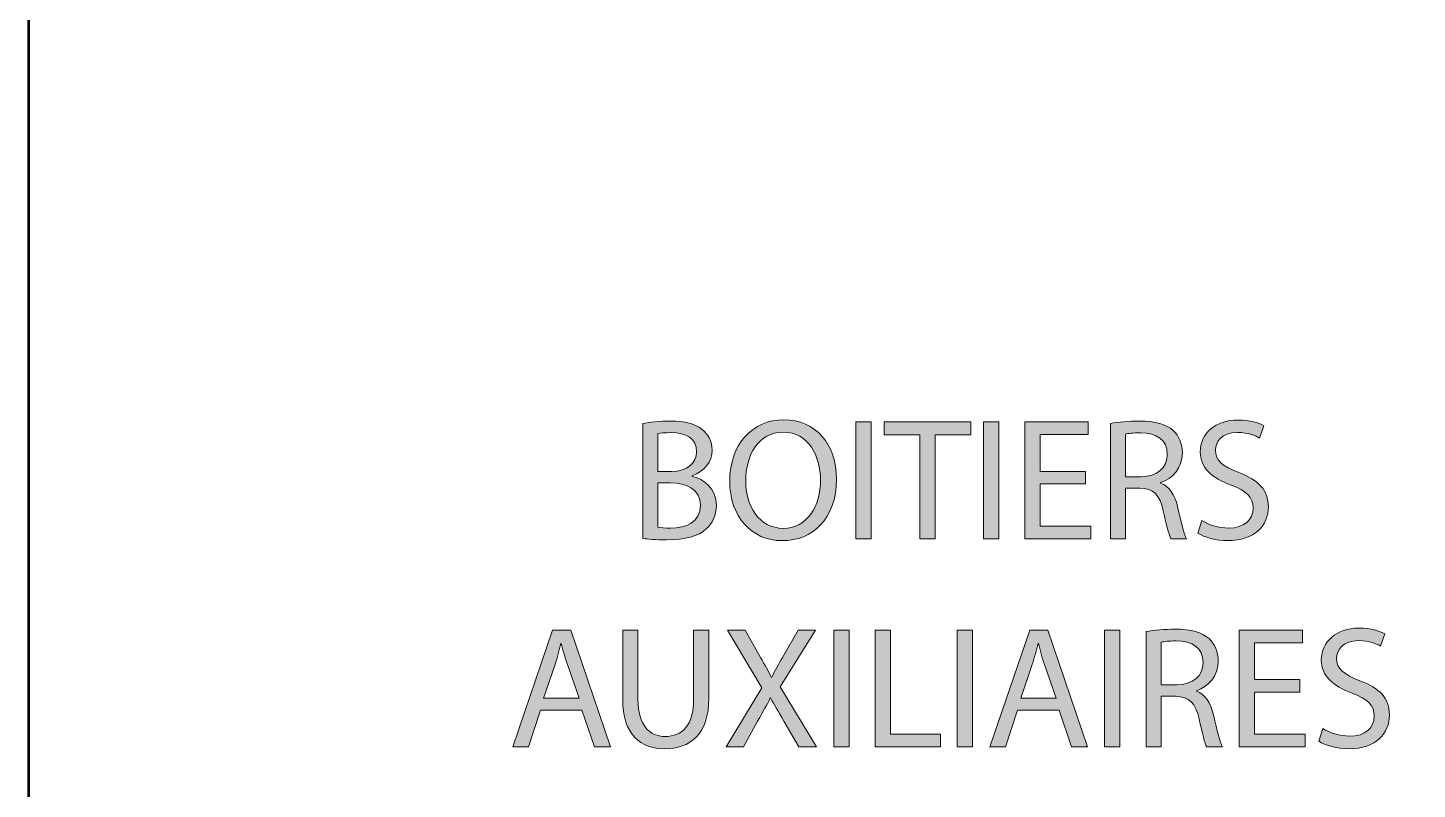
# Model space of a CAD drawing. Header units: inches. Extents: x 1 to 361, y -269 to -1.
# Drawn here: x 116 to 140.03, y -228.33 to -215.16 of the extents above; entities that cross this region are included whole.
import ezdxf

# ---------------------------------------------------------------- set-up
doc = ezdxf.new("R2010")
doc.units = ezdxf.units.IN
doc.header["$MEASUREMENT"] = 0
doc.linetypes.add('AI-Linetype-6', pattern=[8.427201, 4.213601, -4.213601])
doc.layers.add('Layer 1', color=7, linetype='Continuous')

# ---------------------------------------------------------------- blocks, each defined once
blk = doc.blocks.new('block 19')
at = {"layer": 'Layer 1', "color": 7, "linetype": 'AI-Linetype-6', "lineweight": 9}
blk.add_lwpolyline([(116, -252.67), (116, -145.223)], dxfattribs=at)
blk = doc.blocks.new('block 18')
at = {"layer": 'Layer 1'}
blk.add_blockref('block 19', (0, 0), dxfattribs=at)
blk = doc.blocks.new('block 54')
at = {"layer": 'Layer 1'}
h = blk.add_hatch(color=7, dxfattribs=at)
h.dxf.hatch_style = 2
edge = h.paths.add_edge_path()
edge.add_spline(control_points=[(126.637, -222.008), (126.751, -221.982), (126.934, -221.964), (127.114, -221.964), (127.375, -221.964), (127.543, -222.008), (127.665, -222.11), (127.77, -222.188), (127.836, -222.308), (127.836, -222.467), (127.836, -222.665), (127.705, -222.836), (127.495, -222.911), (127.495, -222.911), (127.495, -222.92), (127.495, -222.92), (127.686, -222.965), (127.911, -223.124), (127.911, -223.424), (127.911, -223.597), (127.842, -223.732), (127.737, -223.828), (127.599, -223.957), (127.372, -224.017), (127.042, -224.017), (126.862, -224.017), (126.724, -224.005), (126.637, -223.994), (126.637, -223.994), (126.637, -222.008), (126.637, -222.008)], knot_values=[0, 0, 0, 0, 1, 1, 1, 2, 2, 2, 3, 3, 3, 4, 4, 4, 5, 5, 5, 6, 6, 6, 7, 7, 7, 8, 8, 8, 9, 9, 9, 10, 10, 10, 10], degree=3, periodic=1)
edge = h.paths.add_edge_path()
edge.add_spline(control_points=[(126.898, -222.836), (126.898, -222.836), (127.135, -222.836), (127.135, -222.836), (127.408, -222.836), (127.569, -222.689), (127.569, -222.494), (127.569, -222.26), (127.393, -222.164), (127.129, -222.164), (127.009, -222.164), (126.94, -222.173), (126.898, -222.182), (126.898, -222.182), (126.898, -222.836), (126.898, -222.836)], knot_values=[0, 0, 0, 0, 1, 1, 1, 2, 2, 2, 3, 3, 3, 4, 4, 4, 5, 5, 5, 5], degree=3, periodic=1)
edge = h.paths.add_edge_path()
edge.add_spline(control_points=[(126.898, -223.801), (126.952, -223.81), (127.024, -223.814), (127.117, -223.814), (127.387, -223.814), (127.635, -223.715), (127.635, -223.421), (127.635, -223.148), (127.399, -223.031), (127.114, -223.031), (127.114, -223.031), (126.898, -223.031), (126.898, -223.031), (126.898, -223.031), (126.898, -223.801), (126.898, -223.801)], knot_values=[0, 0, 0, 0, 1, 1, 1, 2, 2, 2, 3, 3, 3, 4, 4, 4, 5, 5, 5, 5], degree=3, periodic=1)
h = blk.add_hatch(color=7, dxfattribs=at)
h.dxf.hatch_style = 2
edge = h.paths.add_edge_path()
edge.add_spline(control_points=[(129.989, -222.968), (129.989, -223.661), (129.567, -224.032), (129.051, -224.032), (128.514, -224.032), (128.142, -223.615), (128.142, -223.004), (128.142, -222.362), (128.538, -221.942), (129.078, -221.942), (129.633, -221.942), (129.989, -222.365), (129.989, -222.968)], knot_values=[0, 0, 0, 0, 1, 1, 1, 2, 2, 2, 3, 3, 3, 4, 4, 4, 4], degree=3, periodic=1)
edge = h.paths.add_edge_path()
edge.add_spline(control_points=[(128.418, -222.998), (128.418, -223.433), (128.652, -223.819), (129.066, -223.819), (129.48, -223.819), (129.713, -223.439), (129.713, -222.98), (129.713, -222.575), (129.504, -222.155), (129.069, -222.155), (128.634, -222.155), (128.418, -222.557), (128.418, -222.998)], knot_values=[0, 0, 0, 0, 1, 1, 1, 2, 2, 2, 3, 3, 3, 4, 4, 4, 4], degree=3, periodic=1)
h = blk.add_hatch(color=7, dxfattribs=at)
h.dxf.hatch_style = 2
h.paths.add_polyline_path([(130.589, -221.978), (130.589, -223.999), (130.325, -223.999), (130.325, -221.978)])
h = blk.add_hatch(color=7, dxfattribs=at)
h.dxf.hatch_style = 2
h.paths.add_polyline_path([(131.429, -222.2), (130.814, -222.2), (130.814, -221.978), (132.31, -221.978), (132.31, -222.2), (131.693, -222.2), (131.693, -223.999), (131.429, -223.999)])
h = blk.add_hatch(color=7, dxfattribs=at)
h.dxf.hatch_style = 2
h.paths.add_polyline_path([(132.796, -221.978), (132.796, -223.999), (132.532, -223.999), (132.532, -221.978)])
h = blk.add_hatch(color=7, dxfattribs=at)
h.dxf.hatch_style = 2
h.paths.add_polyline_path([(134.295, -223.052), (133.513, -223.052), (133.513, -223.781), (134.388, -223.781), (134.388, -223.999), (133.249, -223.999), (133.249, -221.978), (134.343, -221.978), (134.343, -222.197), (133.513, -222.197), (133.513, -222.836), (134.295, -222.836)])
h = blk.add_hatch(color=7, dxfattribs=at)
h.dxf.hatch_style = 2
edge = h.paths.add_edge_path()
edge.add_spline(control_points=[(134.727, -222.006), (134.859, -221.982), (135.051, -221.964), (135.228, -221.964), (135.507, -221.964), (135.69, -222.017), (135.813, -222.128), (135.911, -222.219), (135.971, -222.356), (135.971, -222.515), (135.971, -222.779), (135.804, -222.956), (135.594, -223.028), (135.594, -223.028), (135.594, -223.037), (135.594, -223.037), (135.747, -223.091), (135.84, -223.235), (135.887, -223.444), (135.953, -223.726), (136.002, -223.921), (136.043, -223.999), (136.043, -223.999), (135.774, -223.999), (135.774, -223.999), (135.741, -223.939), (135.696, -223.768), (135.642, -223.517), (135.582, -223.238), (135.471, -223.133), (135.234, -223.124), (135.234, -223.124), (134.988, -223.124), (134.988, -223.124), (134.988, -223.124), (134.988, -223.999), (134.988, -223.999), (134.988, -223.999), (134.727, -223.999), (134.727, -223.999), (134.727, -223.999), (134.727, -222.006), (134.727, -222.006)], knot_values=[0, 0, 0, 0, 1, 1, 1, 2, 2, 2, 3, 3, 3, 4, 4, 4, 5, 5, 5, 6, 6, 6, 7, 7, 7, 8, 8, 8, 9, 9, 9, 10, 10, 10, 11, 11, 11, 12, 12, 12, 13, 13, 13, 14, 14, 14, 14], degree=3, periodic=1)
edge = h.paths.add_edge_path()
edge.add_spline(control_points=[(134.988, -222.926), (134.988, -222.926), (135.255, -222.926), (135.255, -222.926), (135.534, -222.926), (135.711, -222.773), (135.711, -222.542), (135.711, -222.281), (135.522, -222.168), (135.246, -222.168), (135.12, -222.168), (135.033, -222.177), (134.988, -222.188), (134.988, -222.188), (134.988, -222.926), (134.988, -222.926)], knot_values=[0, 0, 0, 0, 1, 1, 1, 2, 2, 2, 3, 3, 3, 4, 4, 4, 5, 5, 5, 5], degree=3, periodic=1)
h = blk.add_hatch(color=7, dxfattribs=at)
h.dxf.hatch_style = 2
edge = h.paths.add_edge_path()
edge.add_spline(control_points=[(136.307, -223.681), (136.424, -223.757), (136.592, -223.814), (136.772, -223.814), (137.039, -223.814), (137.195, -223.672), (137.195, -223.469), (137.195, -223.282), (137.087, -223.172), (136.814, -223.07), (136.484, -222.95), (136.28, -222.776), (136.28, -222.494), (136.28, -222.179), (136.541, -221.946), (136.934, -221.946), (137.138, -221.946), (137.291, -221.993), (137.378, -222.044), (137.378, -222.044), (137.306, -222.257), (137.306, -222.257), (137.243, -222.219), (137.108, -222.161), (136.925, -222.161), (136.649, -222.161), (136.544, -222.326), (136.544, -222.464), (136.544, -222.653), (136.667, -222.746), (136.946, -222.854), (137.288, -222.986), (137.459, -223.151), (137.459, -223.448), (137.459, -223.759), (137.231, -224.032), (136.754, -224.032), (136.559, -224.032), (136.346, -223.972), (136.238, -223.901), (136.238, -223.901), (136.307, -223.681), (136.307, -223.681)], knot_values=[0, 0, 0, 0, 1, 1, 1, 2, 2, 2, 3, 3, 3, 4, 4, 4, 5, 5, 5, 6, 6, 6, 7, 7, 7, 8, 8, 8, 9, 9, 9, 10, 10, 10, 11, 11, 11, 12, 12, 12, 13, 13, 13, 14, 14, 14, 14], degree=3, periodic=1)
h = blk.add_hatch(color=7, dxfattribs=at)
h.dxf.hatch_style = 2
h.paths.add_polyline_path([(124.869, -226.962), (124.66, -227.598), (124.39, -227.598), (125.079, -225.577), (125.391, -225.577), (126.081, -227.598), (125.802, -227.598), (125.586, -226.962)])
edge = h.paths.add_edge_path()
edge.add_spline(control_points=[(125.535, -226.758), (125.535, -226.758), (125.334, -226.176), (125.334, -226.176), (125.289, -226.045), (125.259, -225.925), (125.229, -225.808), (125.229, -225.808), (125.223, -225.808), (125.223, -225.808), (125.193, -225.925), (125.163, -226.05), (125.121, -226.174), (125.121, -226.174), (124.923, -226.758), (124.923, -226.758), (124.923, -226.758), (125.535, -226.758), (125.535, -226.758)], knot_values=[0, 0, 0, 0, 1, 1, 1, 2, 2, 2, 3, 3, 3, 4, 4, 4, 5, 5, 5, 6, 6, 6, 6], degree=3, periodic=1)
h = blk.add_hatch(color=7, dxfattribs=at)
h.dxf.hatch_style = 2
edge = h.paths.add_edge_path()
edge.add_spline(control_points=[(126.555, -225.577), (126.555, -225.577), (126.555, -226.777), (126.555, -226.777), (126.555, -227.226), (126.756, -227.418), (127.025, -227.418), (127.322, -227.418), (127.517, -227.22), (127.517, -226.777), (127.517, -226.777), (127.517, -225.577), (127.517, -225.577), (127.517, -225.577), (127.781, -225.577), (127.781, -225.577), (127.781, -225.577), (127.781, -226.758), (127.781, -226.758), (127.781, -227.379), (127.454, -227.631), (127.017, -227.631), (126.603, -227.631), (126.291, -227.397), (126.291, -226.767), (126.291, -226.767), (126.291, -225.577), (126.291, -225.577), (126.291, -225.577), (126.555, -225.577), (126.555, -225.577)], knot_values=[0, 0, 0, 0, 1, 1, 1, 2, 2, 2, 3, 3, 3, 4, 4, 4, 5, 5, 5, 6, 6, 6, 7, 7, 7, 8, 8, 8, 9, 9, 9, 10, 10, 10, 10], degree=3, periodic=1)
h = blk.add_hatch(color=7, dxfattribs=at)
h.dxf.hatch_style = 2
edge = h.paths.add_edge_path()
edge.add_spline(control_points=[(129.34, -227.598), (129.34, -227.598), (129.079, -227.151), (129.079, -227.151), (128.975, -226.98), (128.912, -226.869), (128.849, -226.752), (128.849, -226.752), (128.843, -226.752), (128.843, -226.752), (128.786, -226.869), (128.726, -226.977), (128.624, -227.154), (128.624, -227.154), (128.381, -227.598), (128.381, -227.598), (128.381, -227.598), (128.081, -227.598), (128.081, -227.598), (128.081, -227.598), (128.699, -226.575), (128.699, -226.575), (128.699, -226.575), (128.105, -225.577), (128.105, -225.577), (128.105, -225.577), (128.408, -225.577), (128.408, -225.577), (128.408, -225.577), (128.675, -226.05), (128.675, -226.05), (128.75, -226.183), (128.807, -226.285), (128.861, -226.393), (128.861, -226.393), (128.87, -226.393), (128.87, -226.393), (128.927, -226.272), (128.978, -226.18), (129.053, -226.05), (129.053, -226.05), (129.325, -225.577), (129.325, -225.577), (129.325, -225.577), (129.628, -225.577), (129.628, -225.577), (129.628, -225.577), (129.014, -226.56), (129.014, -226.56), (129.014, -226.56), (129.643, -227.598), (129.643, -227.598), (129.643, -227.598), (129.34, -227.598), (129.34, -227.598)], knot_values=[0, 0, 0, 0, 1, 1, 1, 2, 2, 2, 3, 3, 3, 4, 4, 4, 5, 5, 5, 6, 6, 6, 7, 7, 7, 8, 8, 8, 9, 9, 9, 10, 10, 10, 11, 11, 11, 12, 12, 12, 13, 13, 13, 14, 14, 14, 15, 15, 15, 16, 16, 16, 17, 17, 17, 18, 18, 18, 18], degree=3, periodic=1)
h = blk.add_hatch(color=7, dxfattribs=at)
h.dxf.hatch_style = 2
h.paths.add_polyline_path([(130.207, -225.577), (130.207, -227.598), (129.943, -227.598), (129.943, -225.577)])
h = blk.add_hatch(color=7, dxfattribs=at)
h.dxf.hatch_style = 2
h.paths.add_polyline_path([(130.66, -225.577), (130.924, -225.577), (130.924, -227.379), (131.787, -227.379), (131.787, -227.598), (130.66, -227.598)])
h = blk.add_hatch(color=7, dxfattribs=at)
h.dxf.hatch_style = 2
h.paths.add_polyline_path([(132.339, -225.577), (132.339, -227.598), (132.075, -227.598), (132.075, -225.577)])
h = blk.add_hatch(color=7, dxfattribs=at)
h.dxf.hatch_style = 2
h.paths.add_polyline_path([(133.121, -226.962), (132.912, -227.598), (132.642, -227.598), (133.331, -225.577), (133.643, -225.577), (134.333, -227.598), (134.054, -227.598), (133.838, -226.962)])
edge = h.paths.add_edge_path()
edge.add_spline(control_points=[(133.787, -226.758), (133.787, -226.758), (133.586, -226.176), (133.586, -226.176), (133.541, -226.045), (133.511, -225.925), (133.481, -225.808), (133.481, -225.808), (133.475, -225.808), (133.475, -225.808), (133.445, -225.925), (133.415, -226.05), (133.373, -226.174), (133.373, -226.174), (133.175, -226.758), (133.175, -226.758), (133.175, -226.758), (133.787, -226.758), (133.787, -226.758)], knot_values=[0, 0, 0, 0, 1, 1, 1, 2, 2, 2, 3, 3, 3, 4, 4, 4, 5, 5, 5, 6, 6, 6, 6], degree=3, periodic=1)
h = blk.add_hatch(color=7, dxfattribs=at)
h.dxf.hatch_style = 2
h.paths.add_polyline_path([(134.891, -225.577), (134.891, -227.598), (134.627, -227.598), (134.627, -225.577)])
h = blk.add_hatch(color=7, dxfattribs=at)
h.dxf.hatch_style = 2
edge = h.paths.add_edge_path()
edge.add_spline(control_points=[(135.346, -225.604), (135.478, -225.58), (135.67, -225.562), (135.847, -225.562), (136.126, -225.562), (136.309, -225.616), (136.432, -225.726), (136.531, -225.817), (136.591, -225.955), (136.591, -226.114), (136.591, -226.378), (136.423, -226.555), (136.213, -226.626), (136.213, -226.626), (136.213, -226.635), (136.213, -226.635), (136.366, -226.689), (136.459, -226.833), (136.507, -227.043), (136.573, -227.325), (136.621, -227.52), (136.663, -227.598), (136.663, -227.598), (136.393, -227.598), (136.393, -227.598), (136.36, -227.538), (136.315, -227.367), (136.261, -227.115), (136.201, -226.836), (136.09, -226.731), (135.853, -226.722), (135.853, -226.722), (135.607, -226.722), (135.607, -226.722), (135.607, -226.722), (135.607, -227.598), (135.607, -227.598), (135.607, -227.598), (135.346, -227.598), (135.346, -227.598), (135.346, -227.598), (135.346, -225.604), (135.346, -225.604)], knot_values=[0, 0, 0, 0, 1, 1, 1, 2, 2, 2, 3, 3, 3, 4, 4, 4, 5, 5, 5, 6, 6, 6, 7, 7, 7, 8, 8, 8, 9, 9, 9, 10, 10, 10, 11, 11, 11, 12, 12, 12, 13, 13, 13, 14, 14, 14, 14], degree=3, periodic=1)
edge = h.paths.add_edge_path()
edge.add_spline(control_points=[(135.607, -226.524), (135.607, -226.524), (135.874, -226.524), (135.874, -226.524), (136.153, -226.524), (136.33, -226.371), (136.33, -226.141), (136.33, -225.879), (136.141, -225.766), (135.865, -225.766), (135.739, -225.766), (135.652, -225.775), (135.607, -225.787), (135.607, -225.787), (135.607, -226.524), (135.607, -226.524)], knot_values=[0, 0, 0, 0, 1, 1, 1, 2, 2, 2, 3, 3, 3, 4, 4, 4, 5, 5, 5, 5], degree=3, periodic=1)
h = blk.add_hatch(color=7, dxfattribs=at)
h.dxf.hatch_style = 2
h.paths.add_polyline_path([(138.003, -226.65), (137.22, -226.65), (137.22, -227.379), (138.096, -227.379), (138.096, -227.598), (136.956, -227.598), (136.956, -225.577), (138.051, -225.577), (138.051, -225.796), (137.22, -225.796), (137.22, -226.434), (138.003, -226.434)])
h = blk.add_hatch(color=7, dxfattribs=at)
h.dxf.hatch_style = 2
edge = h.paths.add_edge_path()
edge.add_spline(control_points=[(138.402, -227.28), (138.519, -227.355), (138.687, -227.412), (138.867, -227.412), (139.134, -227.412), (139.29, -227.271), (139.29, -227.067), (139.29, -226.881), (139.182, -226.77), (138.909, -226.668), (138.579, -226.548), (138.375, -226.374), (138.375, -226.092), (138.375, -225.777), (138.636, -225.544), (139.029, -225.544), (139.233, -225.544), (139.385, -225.592), (139.472, -225.643), (139.472, -225.643), (139.4, -225.856), (139.4, -225.856), (139.337, -225.817), (139.203, -225.76), (139.02, -225.76), (138.744, -225.76), (138.639, -225.925), (138.639, -226.063), (138.639, -226.251), (138.762, -226.344), (139.041, -226.453), (139.382, -226.584), (139.553, -226.749), (139.553, -227.046), (139.553, -227.358), (139.326, -227.631), (138.849, -227.631), (138.654, -227.631), (138.441, -227.571), (138.333, -227.499), (138.333, -227.499), (138.402, -227.28), (138.402, -227.28)], knot_values=[0, 0, 0, 0, 1, 1, 1, 2, 2, 2, 3, 3, 3, 4, 4, 4, 5, 5, 5, 6, 6, 6, 7, 7, 7, 8, 8, 8, 9, 9, 9, 10, 10, 10, 11, 11, 11, 12, 12, 12, 13, 13, 13, 14, 14, 14, 14], degree=3, periodic=1)
at = {"layer": 'Layer 1', "lineweight": 0}
for points in [[(130.589, -221.978), (130.589, -223.999), (130.325, -223.999), (130.325, -221.978), (130.589, -221.978)], [(131.429, -222.2), (130.814, -222.2), (130.814, -221.978), (132.31, -221.978), (132.31, -222.2), (131.693, -222.2), (131.693, -223.999), (131.429, -223.999), (131.429, -222.2)], [(132.796, -221.978), (132.796, -223.999), (132.532, -223.999), (132.532, -221.978), (132.796, -221.978)], [(134.295, -223.052), (133.513, -223.052), (133.513, -223.781), (134.388, -223.781), (134.388, -223.999), (133.249, -223.999), (133.249, -221.978), (134.343, -221.978), (134.343, -222.197), (133.513, -222.197), (133.513, -222.836), (134.295, -222.836), (134.295, -223.052)], [(124.869, -226.962), (124.66, -227.598), (124.39, -227.598), (125.079, -225.577), (125.391, -225.577), (126.081, -227.598), (125.802, -227.598), (125.586, -226.962), (124.869, -226.962)], [(130.207, -225.577), (130.207, -227.598), (129.943, -227.598), (129.943, -225.577), (130.207, -225.577)], [(130.66, -225.577), (130.924, -225.577), (130.924, -227.379), (131.787, -227.379), (131.787, -227.598), (130.66, -227.598), (130.66, -225.577)], [(132.339, -225.577), (132.339, -227.598), (132.075, -227.598), (132.075, -225.577), (132.339, -225.577)], [(133.121, -226.962), (132.912, -227.598), (132.642, -227.598), (133.331, -225.577), (133.643, -225.577), (134.333, -227.598), (134.054, -227.598), (133.838, -226.962), (133.121, -226.962)], [(134.891, -225.577), (134.891, -227.598), (134.627, -227.598), (134.627, -225.577), (134.891, -225.577)], [(138.003, -226.65), (137.22, -226.65), (137.22, -227.379), (138.096, -227.379), (138.096, -227.598), (136.956, -227.598), (136.956, -225.577), (138.051, -225.577), (138.051, -225.796), (137.22, -225.796), (137.22, -226.434), (138.003, -226.434), (138.003, -226.65)]]:
    blk.add_lwpolyline(points, dxfattribs=at)
for points, knots in [([(126.637, -222.008), (126.751, -221.982), (126.934, -221.964), (127.114, -221.964), (127.375, -221.964), (127.543, -222.008), (127.665, -222.11), (127.77, -222.188), (127.836, -222.308), (127.836, -222.467), (127.836, -222.665), (127.705, -222.836), (127.495, -222.911), (127.495, -222.911), (127.495, -222.92), (127.495, -222.92), (127.686, -222.965), (127.911, -223.124), (127.911, -223.424), (127.911, -223.597), (127.842, -223.732), (127.737, -223.828), (127.599, -223.957), (127.372, -224.017), (127.042, -224.017), (126.862, -224.017), (126.724, -224.005), (126.637, -223.994), (126.637, -223.994), (126.637, -222.008), (126.637, -222.008)], [0, 0, 0, 0, 1, 1, 1, 2, 2, 2, 3, 3, 3, 4, 4, 4, 5, 5, 5, 6, 6, 6, 7, 7, 7, 8, 8, 8, 9, 9, 9, 10, 10, 10, 10]), ([(129.989, -222.968), (129.989, -223.661), (129.567, -224.032), (129.051, -224.032), (128.514, -224.032), (128.142, -223.615), (128.142, -223.004), (128.142, -222.362), (128.538, -221.942), (129.078, -221.942), (129.633, -221.942), (129.989, -222.365), (129.989, -222.968)], [0, 0, 0, 0, 1, 1, 1, 2, 2, 2, 3, 3, 3, 4, 4, 4, 4]), ([(134.727, -222.006), (134.859, -221.982), (135.051, -221.964), (135.228, -221.964), (135.507, -221.964), (135.69, -222.017), (135.813, -222.128), (135.911, -222.219), (135.971, -222.356), (135.971, -222.515), (135.971, -222.779), (135.804, -222.956), (135.594, -223.028), (135.594, -223.028), (135.594, -223.037), (135.594, -223.037), (135.747, -223.091), (135.84, -223.235), (135.887, -223.444), (135.953, -223.726), (136.002, -223.921), (136.043, -223.999), (136.043, -223.999), (135.774, -223.999), (135.774, -223.999), (135.741, -223.939), (135.696, -223.768), (135.642, -223.517), (135.582, -223.238), (135.471, -223.133), (135.234, -223.124), (135.234, -223.124), (134.988, -223.124), (134.988, -223.124), (134.988, -223.124), (134.988, -223.999), (134.988, -223.999), (134.988, -223.999), (134.727, -223.999), (134.727, -223.999), (134.727, -223.999), (134.727, -222.006), (134.727, -222.006)], [0, 0, 0, 0, 1, 1, 1, 2, 2, 2, 3, 3, 3, 4, 4, 4, 5, 5, 5, 6, 6, 6, 7, 7, 7, 8, 8, 8, 9, 9, 9, 10, 10, 10, 11, 11, 11, 12, 12, 12, 13, 13, 13, 14, 14, 14, 14]), ([(136.307, -223.681), (136.424, -223.757), (136.592, -223.814), (136.772, -223.814), (137.039, -223.814), (137.195, -223.672), (137.195, -223.469), (137.195, -223.282), (137.087, -223.172), (136.814, -223.07), (136.484, -222.95), (136.28, -222.776), (136.28, -222.494), (136.28, -222.179), (136.541, -221.946), (136.934, -221.946), (137.138, -221.946), (137.291, -221.993), (137.378, -222.044), (137.378, -222.044), (137.306, -222.257), (137.306, -222.257), (137.243, -222.219), (137.108, -222.161), (136.925, -222.161), (136.649, -222.161), (136.544, -222.326), (136.544, -222.464), (136.544, -222.653), (136.667, -222.746), (136.946, -222.854), (137.288, -222.986), (137.459, -223.151), (137.459, -223.448), (137.459, -223.759), (137.231, -224.032), (136.754, -224.032), (136.559, -224.032), (136.346, -223.972), (136.238, -223.901), (136.238, -223.901), (136.307, -223.681), (136.307, -223.681)], [0, 0, 0, 0, 1, 1, 1, 2, 2, 2, 3, 3, 3, 4, 4, 4, 5, 5, 5, 6, 6, 6, 7, 7, 7, 8, 8, 8, 9, 9, 9, 10, 10, 10, 11, 11, 11, 12, 12, 12, 13, 13, 13, 14, 14, 14, 14]), ([(126.898, -222.836), (126.898, -222.836), (127.135, -222.836), (127.135, -222.836), (127.408, -222.836), (127.569, -222.689), (127.569, -222.494), (127.569, -222.26), (127.393, -222.164), (127.129, -222.164), (127.009, -222.164), (126.94, -222.173), (126.898, -222.182), (126.898, -222.182), (126.898, -222.836), (126.898, -222.836)], [0, 0, 0, 0, 1, 1, 1, 2, 2, 2, 3, 3, 3, 4, 4, 4, 5, 5, 5, 5]), ([(128.418, -222.998), (128.418, -223.433), (128.652, -223.819), (129.066, -223.819), (129.48, -223.819), (129.713, -223.439), (129.713, -222.98), (129.713, -222.575), (129.504, -222.155), (129.069, -222.155), (128.634, -222.155), (128.418, -222.557), (128.418, -222.998)], [0, 0, 0, 0, 1, 1, 1, 2, 2, 2, 3, 3, 3, 4, 4, 4, 4]), ([(134.988, -222.926), (134.988, -222.926), (135.255, -222.926), (135.255, -222.926), (135.534, -222.926), (135.711, -222.773), (135.711, -222.542), (135.711, -222.281), (135.522, -222.168), (135.246, -222.168), (135.12, -222.168), (135.033, -222.177), (134.988, -222.188), (134.988, -222.188), (134.988, -222.926), (134.988, -222.926)], [0, 0, 0, 0, 1, 1, 1, 2, 2, 2, 3, 3, 3, 4, 4, 4, 5, 5, 5, 5]), ([(126.898, -223.801), (126.952, -223.81), (127.024, -223.814), (127.117, -223.814), (127.387, -223.814), (127.635, -223.715), (127.635, -223.421), (127.635, -223.148), (127.399, -223.031), (127.114, -223.031), (127.114, -223.031), (126.898, -223.031), (126.898, -223.031), (126.898, -223.031), (126.898, -223.801), (126.898, -223.801)], [0, 0, 0, 0, 1, 1, 1, 2, 2, 2, 3, 3, 3, 4, 4, 4, 5, 5, 5, 5]), ([(126.555, -225.577), (126.555, -225.577), (126.555, -226.777), (126.555, -226.777), (126.555, -227.226), (126.756, -227.418), (127.025, -227.418), (127.322, -227.418), (127.517, -227.22), (127.517, -226.777), (127.517, -226.777), (127.517, -225.577), (127.517, -225.577), (127.517, -225.577), (127.781, -225.577), (127.781, -225.577), (127.781, -225.577), (127.781, -226.758), (127.781, -226.758), (127.781, -227.379), (127.454, -227.631), (127.017, -227.631), (126.603, -227.631), (126.291, -227.397), (126.291, -226.767), (126.291, -226.767), (126.291, -225.577), (126.291, -225.577), (126.291, -225.577), (126.555, -225.577), (126.555, -225.577)], [0, 0, 0, 0, 1, 1, 1, 2, 2, 2, 3, 3, 3, 4, 4, 4, 5, 5, 5, 6, 6, 6, 7, 7, 7, 8, 8, 8, 9, 9, 9, 10, 10, 10, 10]), ([(129.34, -227.598), (129.34, -227.598), (129.079, -227.151), (129.079, -227.151), (128.975, -226.98), (128.912, -226.869), (128.849, -226.752), (128.849, -226.752), (128.843, -226.752), (128.843, -226.752), (128.786, -226.869), (128.726, -226.977), (128.624, -227.154), (128.624, -227.154), (128.381, -227.598), (128.381, -227.598), (128.381, -227.598), (128.081, -227.598), (128.081, -227.598), (128.081, -227.598), (128.699, -226.575), (128.699, -226.575), (128.699, -226.575), (128.105, -225.577), (128.105, -225.577), (128.105, -225.577), (128.408, -225.577), (128.408, -225.577), (128.408, -225.577), (128.675, -226.05), (128.675, -226.05), (128.75, -226.183), (128.807, -226.285), (128.861, -226.393), (128.861, -226.393), (128.87, -226.393), (128.87, -226.393), (128.927, -226.272), (128.978, -226.18), (129.053, -226.05), (129.053, -226.05), (129.325, -225.577), (129.325, -225.577), (129.325, -225.577), (129.628, -225.577), (129.628, -225.577), (129.628, -225.577), (129.014, -226.56), (129.014, -226.56), (129.014, -226.56), (129.643, -227.598), (129.643, -227.598), (129.643, -227.598), (129.34, -227.598), (129.34, -227.598)], [0, 0, 0, 0, 1, 1, 1, 2, 2, 2, 3, 3, 3, 4, 4, 4, 5, 5, 5, 6, 6, 6, 7, 7, 7, 8, 8, 8, 9, 9, 9, 10, 10, 10, 11, 11, 11, 12, 12, 12, 13, 13, 13, 14, 14, 14, 15, 15, 15, 16, 16, 16, 17, 17, 17, 18, 18, 18, 18]), ([(135.346, -225.604), (135.478, -225.58), (135.67, -225.562), (135.847, -225.562), (136.126, -225.562), (136.309, -225.616), (136.432, -225.726), (136.531, -225.817), (136.591, -225.955), (136.591, -226.114), (136.591, -226.378), (136.423, -226.555), (136.213, -226.626), (136.213, -226.626), (136.213, -226.635), (136.213, -226.635), (136.366, -226.689), (136.459, -226.833), (136.507, -227.043), (136.573, -227.325), (136.621, -227.52), (136.663, -227.598), (136.663, -227.598), (136.393, -227.598), (136.393, -227.598), (136.36, -227.538), (136.315, -227.367), (136.261, -227.115), (136.201, -226.836), (136.09, -226.731), (135.853, -226.722), (135.853, -226.722), (135.607, -226.722), (135.607, -226.722), (135.607, -226.722), (135.607, -227.598), (135.607, -227.598), (135.607, -227.598), (135.346, -227.598), (135.346, -227.598), (135.346, -227.598), (135.346, -225.604), (135.346, -225.604)], [0, 0, 0, 0, 1, 1, 1, 2, 2, 2, 3, 3, 3, 4, 4, 4, 5, 5, 5, 6, 6, 6, 7, 7, 7, 8, 8, 8, 9, 9, 9, 10, 10, 10, 11, 11, 11, 12, 12, 12, 13, 13, 13, 14, 14, 14, 14]), ([(138.402, -227.28), (138.519, -227.355), (138.687, -227.412), (138.867, -227.412), (139.134, -227.412), (139.29, -227.271), (139.29, -227.067), (139.29, -226.881), (139.182, -226.77), (138.909, -226.668), (138.579, -226.548), (138.375, -226.374), (138.375, -226.092), (138.375, -225.777), (138.636, -225.544), (139.029, -225.544), (139.233, -225.544), (139.385, -225.592), (139.472, -225.643), (139.472, -225.643), (139.4, -225.856), (139.4, -225.856), (139.337, -225.817), (139.203, -225.76), (139.02, -225.76), (138.744, -225.76), (138.639, -225.925), (138.639, -226.063), (138.639, -226.251), (138.762, -226.344), (139.041, -226.453), (139.382, -226.584), (139.553, -226.749), (139.553, -227.046), (139.553, -227.358), (139.326, -227.631), (138.849, -227.631), (138.654, -227.631), (138.441, -227.571), (138.333, -227.499), (138.333, -227.499), (138.402, -227.28), (138.402, -227.28)], [0, 0, 0, 0, 1, 1, 1, 2, 2, 2, 3, 3, 3, 4, 4, 4, 5, 5, 5, 6, 6, 6, 7, 7, 7, 8, 8, 8, 9, 9, 9, 10, 10, 10, 11, 11, 11, 12, 12, 12, 13, 13, 13, 14, 14, 14, 14]), ([(125.535, -226.758), (125.535, -226.758), (125.334, -226.176), (125.334, -226.176), (125.289, -226.045), (125.259, -225.925), (125.229, -225.808), (125.229, -225.808), (125.223, -225.808), (125.223, -225.808), (125.193, -225.925), (125.163, -226.05), (125.121, -226.174), (125.121, -226.174), (124.923, -226.758), (124.923, -226.758), (124.923, -226.758), (125.535, -226.758), (125.535, -226.758)], [0, 0, 0, 0, 1, 1, 1, 2, 2, 2, 3, 3, 3, 4, 4, 4, 5, 5, 5, 6, 6, 6, 6]), ([(133.787, -226.758), (133.787, -226.758), (133.586, -226.176), (133.586, -226.176), (133.541, -226.045), (133.511, -225.925), (133.481, -225.808), (133.481, -225.808), (133.475, -225.808), (133.475, -225.808), (133.445, -225.925), (133.415, -226.05), (133.373, -226.174), (133.373, -226.174), (133.175, -226.758), (133.175, -226.758), (133.175, -226.758), (133.787, -226.758), (133.787, -226.758)], [0, 0, 0, 0, 1, 1, 1, 2, 2, 2, 3, 3, 3, 4, 4, 4, 5, 5, 5, 6, 6, 6, 6]), ([(135.607, -226.524), (135.607, -226.524), (135.874, -226.524), (135.874, -226.524), (136.153, -226.524), (136.33, -226.371), (136.33, -226.141), (136.33, -225.879), (136.141, -225.766), (135.865, -225.766), (135.739, -225.766), (135.652, -225.775), (135.607, -225.787), (135.607, -225.787), (135.607, -226.524), (135.607, -226.524)], [0, 0, 0, 0, 1, 1, 1, 2, 2, 2, 3, 3, 3, 4, 4, 4, 5, 5, 5, 5])]:
    blk.add_open_spline(points, degree=3, knots=knots, dxfattribs=at)
blk = doc.blocks.new('block 20')
at = {"layer": 'Layer 1', "color": 7, "lineweight": 53}
blk.add_lwpolyline([(116.019, -197), (195.947, -197), (195.947, -252.999), (116.019, -252.999), (116.019, -197)], dxfattribs=at)
at = {"layer": 'Layer 1'}
blk.add_blockref('block 54', (0, 0), dxfattribs=at)
blk = doc.blocks.new('block 17')
at = {"layer": 'Layer 1'}
for name in ['block 18', 'block 20']:
    blk.add_blockref(name, (0, 0), dxfattribs=at)

msp = doc.modelspace()

# ---------------------------------------------------------------- block references
at = {"layer": 'Layer 1'}
msp.add_blockref('block 17', (0, 0), dxfattribs=at)

doc.saveas('drawing.dxf')
